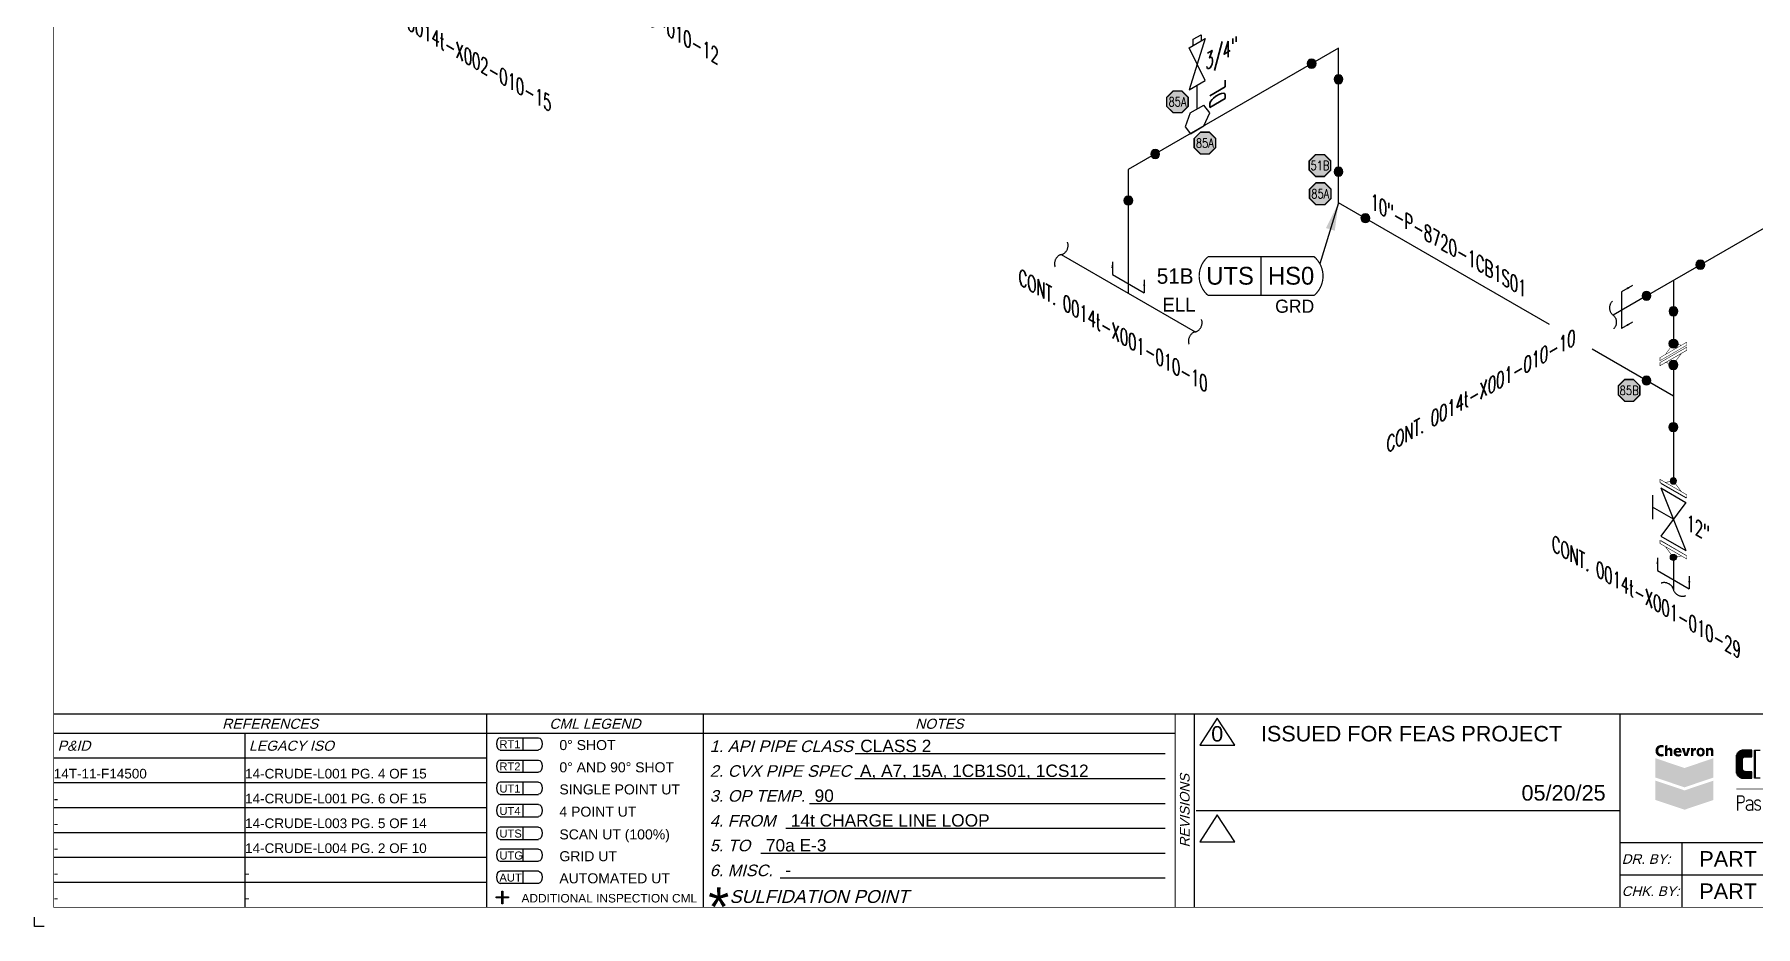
# Model space of a CAD drawing. Header units: inches. Extents: x 0 to 17.2, y 0 to 11.2.
# Drawn here: x 0 to 11.13, y 0 to 5.77 of the extents above; entities that cross this region are included whole.
import ezdxf
from ezdxf.enums import TextEntityAlignment as Align

# ---------------------------------------------------------------- set-up
doc = ezdxf.new("R2010")
doc.units = ezdxf.units.IN
doc.header["$MEASUREMENT"] = 0
doc.linetypes.add('HIDDEN2', pattern=[0.1875, 0.125, -0.0625])
for name, color, linetype in [('3', 1, 'Continuous'), ('BORDER', 3, 'Continuous'), ('BORDERTEXT', 7, 'Continuous'), ('COMP', 1, 'Continuous'), ('Continuation', 7, 'Continuous'), ('DL', 20, 'Continuous'), ('FITTINGS', 4, 'Continuous'), ('LOGO', 8, 'Continuous'), ('PART_PCML', 7, 'Continuous'), ('PART_SelectedCML_UT', 132, 'Continuous'), ('PIPE-ANNO', 150, 'HIDDEN2'), ('TEXT', 7, 'Continuous'), ('UNAS.PIPE', 251, 'Continuous'), ('WELD POINTS', 41, 'Continuous'), ('Welds', 7, 'Continuous')]:
    doc.layers.add(name, color=color, linetype=linetype)
doc.layers.add('PIPE', color=7, linetype='Continuous', lineweight=30)
doc.styles.add('CMLPAS', font='')
doc.styles.add('FEASStandard', font='arial.ttf')
doc.styles.add('ISO30', font='simplex.shx', dxfattribs={"width": 0.85, "oblique": 30, "height": 0.075})
doc.styles.add('PART_Standard', font='romans', dxfattribs={"width": 0.8, "height": 0.09})
doc.styles.add('Richmond', font='arial.ttf')
doc.styles.add('SIMPLEX', font='ROMANS')
doc.styles.get("Standard").update_dxf_attribs({"font": 'arial.ttf'})
doc.styles.get('CMLPAS').set_extended_font_data('Cordia New')
doc.dimstyles.new('Richmond', dxfattribs={"dimtxt": 0.18, "dimasz": 0.18, "dimexe": 0.18, "dimexo": 0.0625, "dimgap": 0.09, "dimtad": 0, "dimtih": 1, "dimtoh": 1, "dimdec": 4, "dimzin": 0, "dimdsep": 46, "dimtxsty": 'Richmond', "dimcen": 0.09, "dimadec": 0, "dimazin": 0, "dimtfac": 1, "dimtdec": 4, "dimtofl": 0, "dimtmove": 0, "dimatfit": 3, "dimfxl": 1, "dimtolj": 1, "dimtzin": 0, "dimarcsym": 0})
doc.dimstyles.get("Standard").update_dxf_attribs({"dimtxt": 0.18, "dimasz": 0.18, "dimexe": 0.18, "dimexo": 0.0625, "dimgap": 0.09, "dimtad": 0, "dimtih": 1, "dimtoh": 1, "dimdec": 4, "dimzin": 0, "dimdsep": 46, "dimtxsty": 'Standard', "dimcen": 0.09, "dimadec": 0, "dimazin": 0, "dimtfac": 1, "dimtdec": 4, "dimtofl": 0, "dimtmove": 0, "dimatfit": 3, "dimfxl": 1, "dimtolj": 1, "dimtzin": 0, "dimarcsym": 0})

# ---------------------------------------------------------------- blocks, each defined once
blk = doc.blocks.new('Border')
h = blk.add_hatch(color=256)
h.dxf.hatch_style = 1
h.paths.add_polyline_path([(3.147, 0.317), (3.11, 0.317), (3.11, 0.31), (3.147, 0.31), (3.147, 0.273), (3.154, 0.273), (3.154, 0.31), (3.191, 0.31), (3.191, 0.317), (3.154, 0.317), (3.154, 0.354), (3.147, 0.354)])
at = {"layer": 'LOGO', "lineweight": 0}
h = blk.add_hatch(color=164, dxfattribs=at)
edge = h.paths.add_edge_path()
edge.add_spline(control_points=[(10.659, 1.229), (10.656, 1.227), (10.65, 1.225), (10.642, 1.225), (10.618, 1.225), (10.605, 1.242), (10.605, 1.262), (10.605, 1.287), (10.622, 1.3), (10.643, 1.3), (10.652, 1.3), (10.656, 1.298), (10.659, 1.297), (10.659, 1.297), (10.656, 1.282), (10.656, 1.282), (10.653, 1.284), (10.65, 1.285), (10.644, 1.285), (10.634, 1.285), (10.623, 1.279), (10.623, 1.263), (10.623, 1.248), (10.632, 1.241), (10.644, 1.241), (10.649, 1.241), (10.652, 1.241), (10.656, 1.243), (10.656, 1.243), (10.659, 1.229), (10.659, 1.229)], knot_values=[0, 0, 0, 0, 1, 1, 1, 2, 2, 2, 3, 3, 3, 4, 4, 4, 5, 5, 5, 6, 6, 6, 7, 7, 7, 8, 8, 8, 9, 9, 9, 10, 10, 10, 10], degree=3, periodic=0)
h = blk.add_hatch(color=164, dxfattribs=at)
edge = h.paths.add_edge_path()
edge.add_spline(control_points=[(10.698, 1.282), (10.692, 1.282), (10.685, 1.279), (10.682, 1.274), (10.682, 1.274), (10.682, 1.274), (10.682, 1.274), (10.682, 1.274), (10.682, 1.3), (10.682, 1.3), (10.682, 1.3), (10.666, 1.294), (10.666, 1.294), (10.666, 1.294), (10.666, 1.228), (10.666, 1.228), (10.666, 1.228), (10.682, 1.228), (10.682, 1.228), (10.682, 1.228), (10.682, 1.259), (10.682, 1.259), (10.682, 1.263), (10.685, 1.268), (10.691, 1.268), (10.697, 1.268), (10.699, 1.263), (10.699, 1.256), (10.699, 1.256), (10.699, 1.228), (10.699, 1.228), (10.699, 1.228), (10.715, 1.228), (10.715, 1.228), (10.715, 1.228), (10.715, 1.259), (10.715, 1.259), (10.715, 1.275), (10.708, 1.282), (10.698, 1.282)], knot_values=[0, 0, 0, 0, 1, 1, 1, 2, 2, 2, 3, 3, 3, 4, 4, 4, 5, 5, 5, 6, 6, 6, 7, 7, 7, 8, 8, 8, 9, 9, 9, 10, 10, 10, 11, 11, 11, 12, 12, 12, 13, 13, 13, 13], degree=3, periodic=0)
h = blk.add_hatch(color=164, dxfattribs=at)
edge = h.paths.add_edge_path(flags=16)
edge.add_spline(control_points=[(10.758, 1.26), (10.758, 1.264), (10.756, 1.271), (10.749, 1.271), (10.742, 1.271), (10.739, 1.265), (10.739, 1.26), (10.739, 1.26), (10.758, 1.26), (10.758, 1.26)], knot_values=[0, 0, 0, 0, 1, 1, 1, 2, 2, 2, 3, 3, 3, 3], degree=3, periodic=0)
edge = h.paths.add_edge_path()
edge.add_spline(control_points=[(10.739, 1.249), (10.74, 1.242), (10.745, 1.238), (10.754, 1.238), (10.759, 1.238), (10.765, 1.24), (10.769, 1.242), (10.769, 1.242), (10.771, 1.23), (10.771, 1.23), (10.765, 1.227), (10.758, 1.225), (10.751, 1.225), (10.732, 1.225), (10.722, 1.237), (10.722, 1.254), (10.722, 1.271), (10.733, 1.282), (10.75, 1.282), (10.767, 1.282), (10.774, 1.27), (10.774, 1.254), (10.774, 1.253), (10.774, 1.25), (10.774, 1.249), (10.774, 1.249), (10.739, 1.249), (10.739, 1.249)], knot_values=[0, 0, 0, 0, 1, 1, 1, 2, 2, 2, 3, 3, 3, 4, 4, 4, 5, 5, 5, 6, 6, 6, 7, 7, 7, 8, 8, 8, 9, 9, 9, 9], degree=3, periodic=0)
blk.add_hatch(color=164, dxfattribs=at).paths.add_polyline_path([(10.793, 1.228), (10.775, 1.28), (10.793, 1.28), (10.802, 1.243), (10.803, 1.243), (10.812, 1.28), (10.83, 1.28), (10.812, 1.228)])
h = blk.add_hatch(color=164, dxfattribs=at)
edge = h.paths.add_edge_path()
edge.add_spline(control_points=[(10.834, 1.263), (10.834, 1.271), (10.834, 1.276), (10.834, 1.28), (10.834, 1.28), (10.849, 1.28), (10.849, 1.28), (10.849, 1.28), (10.849, 1.27), (10.849, 1.27), (10.849, 1.27), (10.85, 1.27), (10.85, 1.27), (10.852, 1.278), (10.857, 1.281), (10.863, 1.281), (10.865, 1.281), (10.866, 1.281), (10.868, 1.281), (10.868, 1.281), (10.868, 1.266), (10.868, 1.266), (10.867, 1.266), (10.864, 1.266), (10.862, 1.266), (10.855, 1.265), (10.852, 1.261), (10.851, 1.256), (10.85, 1.255), (10.85, 1.254), (10.85, 1.252), (10.85, 1.252), (10.85, 1.228), (10.85, 1.228), (10.85, 1.228), (10.834, 1.228), (10.834, 1.228), (10.834, 1.228), (10.834, 1.263), (10.834, 1.263)], knot_values=[0, 0, 0, 0, 1, 1, 1, 2, 2, 2, 3, 3, 3, 4, 4, 4, 5, 5, 5, 6, 6, 6, 7, 7, 7, 8, 8, 8, 9, 9, 9, 10, 10, 10, 11, 11, 11, 12, 12, 12, 13, 13, 13, 13], degree=3, periodic=0)
h = blk.add_hatch(color=164, dxfattribs=at)
edge = h.paths.add_edge_path(flags=16)
edge.add_spline(control_points=[(10.908, 1.254), (10.908, 1.262), (10.905, 1.27), (10.897, 1.27), (10.889, 1.27), (10.886, 1.262), (10.886, 1.254), (10.886, 1.245), (10.889, 1.238), (10.897, 1.238), (10.905, 1.238), (10.908, 1.245), (10.908, 1.254)], knot_values=[0, 0, 0, 0, 1, 1, 1, 2, 2, 2, 3, 3, 3, 4, 4, 4, 4], degree=3, periodic=0)
edge = h.paths.add_edge_path()
edge.add_spline(control_points=[(10.924, 1.254), (10.924, 1.237), (10.914, 1.225), (10.897, 1.225), (10.88, 1.225), (10.87, 1.237), (10.87, 1.254), (10.87, 1.271), (10.88, 1.282), (10.897, 1.282), (10.914, 1.282), (10.924, 1.271), (10.924, 1.254)], knot_values=[0, 0, 0, 0, 1, 1, 1, 2, 2, 2, 3, 3, 3, 4, 4, 4, 4], degree=3, periodic=0)
h = blk.add_hatch(color=164, dxfattribs=at)
edge = h.paths.add_edge_path()
edge.add_spline(control_points=[(10.931, 1.263), (10.931, 1.27), (10.931, 1.275), (10.931, 1.28), (10.931, 1.28), (10.946, 1.28), (10.946, 1.28), (10.946, 1.28), (10.946, 1.273), (10.946, 1.273), (10.946, 1.273), (10.946, 1.273), (10.946, 1.273), (10.948, 1.276), (10.954, 1.282), (10.963, 1.282), (10.973, 1.282), (10.98, 1.275), (10.98, 1.259), (10.98, 1.259), (10.98, 1.228), (10.98, 1.228), (10.98, 1.228), (10.964, 1.228), (10.964, 1.228), (10.964, 1.228), (10.964, 1.257), (10.964, 1.257), (10.964, 1.263), (10.962, 1.268), (10.956, 1.268), (10.951, 1.268), (10.949, 1.265), (10.948, 1.262), (10.947, 1.261), (10.947, 1.259), (10.947, 1.258), (10.947, 1.258), (10.947, 1.228), (10.947, 1.228), (10.947, 1.228), (10.931, 1.228), (10.931, 1.228), (10.931, 1.228), (10.931, 1.263), (10.931, 1.263)], knot_values=[0, 0, 0, 0, 1, 1, 1, 2, 2, 2, 3, 3, 3, 4, 4, 4, 5, 5, 5, 6, 6, 6, 7, 7, 7, 8, 8, 8, 9, 9, 9, 10, 10, 10, 11, 11, 11, 12, 12, 12, 13, 13, 13, 14, 14, 14, 15, 15, 15, 15], degree=3, periodic=0)
h = blk.add_hatch(color=150, dxfattribs=at)
h.set_gradient(color1=(0, 127, 255), color2=(0, 59, 117), rotation=45, one_color=1, tint=0.23, name='HEMISPHERICAL')
h.paths.add_polyline_path([(10.605, 1.089), (10.605, 1.214), (10.793, 1.151)])
h = blk.add_hatch(color=142, dxfattribs=at)
h.set_gradient(color1=(0, 153, 204), color2=(0, 57, 77), rotation=75, one_color=1, tint=0.15, name='INVCYLINDER')
h.paths.add_polyline_path([(10.98, 1.214), (10.793, 1.151), (10.605, 1.089), (10.793, 1.026), (10.98, 1.089)])
h = blk.add_hatch(color=242, dxfattribs=at)
h.set_gradient(color1=(204, 0, 51), color2=(102, 0, 26), rotation=45, one_color=1, tint=0.2, name='HEMISPHERICAL')
h.paths.add_polyline_path([(10.605, 0.944), (10.605, 1.069), (10.793, 1.006)])
h = blk.add_hatch(color=1, dxfattribs=at)
h.set_gradient(color1=(255, 0, 0), color2=(87, 0, 0), rotation=75, one_color=1, tint=0.17, name='INVCYLINDER')
h.paths.add_polyline_path([(10.98, 1.069), (10.793, 1.006), (10.605, 0.944), (10.793, 0.881), (10.98, 0.944)])
blk.add_line((5.432, 1.244), (7.435, 1.244))
for points in [[(5.43, 1.083), (7.435, 1.083)], [(5.136, 0.922), (7.435, 0.922)], [(4.982, 0.762), (7.435, 0.762)], [(4.822, 0.601), (7.435, 0.601)], [(3.147, 0.317), (3.147, 0.354), (3.154, 0.354), (3.154, 0.317)], [(4.947, 0.44), (7.435, 0.44)], [(3.147, 0.31), (3.11, 0.31), (3.11, 0.317), (3.147, 0.317)], [(3.154, 0.31), (3.154, 0.273), (3.147, 0.273), (3.147, 0.31)], [(3.154, 0.317), (3.191, 0.317), (3.191, 0.31), (3.154, 0.31)]]:
    blk.add_lwpolyline(points)
at = {"layer": 'BORDER'}
for p, q in [((7.625, 0.25), (7.625, 1.5)), ((7.5, 1.375), (0.25, 1.375)), ((1.487, 0.25), (1.487, 1.375)), ((1.487, 1.214), (0.25, 1.214)), ((3.048, 1.214), (1.487, 1.214)), ((1.487, 1.054), (0.25, 1.054)), ((3.048, 1.054), (1.487, 1.054)), ((1.487, 0.893), (0.25, 0.893)), ((3.048, 0.893), (1.487, 0.893)), ((1.487, 0.732), (0.25, 0.732)), ((3.048, 0.732), (1.487, 0.732)), ((1.487, 0.571), (0.25, 0.571)), ((3.048, 0.571), (1.487, 0.571)), ((12.25, 0.667), (10.375, 0.667)), ((10.775, 0.667), (10.775, 0.25)), ((12.25, 0.458), (10.375, 0.458)), ((1.487, 0.411), (0.25, 0.411)), ((3.048, 0.411), (1.487, 0.411))]:
    blk.add_line(p, q, dxfattribs=at)
at = {"layer": 'BORDER', "const_width": 0.005}
blk.add_lwpolyline([(0.25, 0.25), (17.25, 0.25), (17.25, 11.25), (0.25, 11.25)], close=True, dxfattribs=at)
at = {"layer": 'BORDER', "const_width": 0.00833}
for points in [[(17.25, 1.5), (0.25, 1.5)], [(3.048, 0.25), (3.048, 1.5)], [(4.45, 0.25), (4.45, 1.5)], [(7.5, 0.25), (7.5, 1.5)], [(10.375, 0.25), (10.375, 1.5)], [(7.634, 0.875), (10.375, 0.875)]]:
    blk.add_lwpolyline(points, dxfattribs=at)
at = {"layer": 'BORDERTEXT', "color": 7, "linetype": 'Continuous'}
for p, q in [((3.137, 1.346), (3.383, 1.346)), ((3.137, 1.267), (3.383, 1.267)), ((3.137, 1.202), (3.383, 1.202)), ((3.137, 1.123), (3.383, 1.123))]:
    blk.add_line(p, q, dxfattribs=at)
at = {"layer": 'BORDERTEXT'}
for p, q in [((3.283, 1.346), (3.283, 1.267)), ((3.283, 1.202), (3.283, 1.123)), ((3.283, 1.059), (3.283, 0.98)), ((3.283, 1.059), (3.283, 0.98)), ((3.283, 0.915), (3.283, 0.836)), ((3.283, 0.915), (3.283, 0.836)), ((3.283, 0.768), (3.283, 0.689)), ((3.283, 0.768), (3.283, 0.689)), ((3.283, 0.626), (3.283, 0.548)), ((3.283, 0.626), (3.283, 0.548)), ((3.283, 0.483), (3.283, 0.405)), ((3.283, 0.483), (3.283, 0.405))]:
    blk.add_line(p, q, dxfattribs=at)
at = {"layer": 'BORDERTEXT', "color": 7}
for p, q in [((3.383, 1.059), (3.137, 1.059)), ((3.137, 0.98), (3.383, 0.98)), ((3.383, 0.915), (3.137, 0.915)), ((3.137, 0.836), (3.383, 0.836)), ((3.383, 0.768), (3.137, 0.768)), ((3.137, 0.689), (3.383, 0.689)), ((3.383, 0.626), (3.137, 0.626)), ((3.137, 0.548), (3.383, 0.548)), ((3.383, 0.483), (3.137, 0.483)), ((3.137, 0.405), (3.383, 0.405))]:
    blk.add_line(p, q, dxfattribs=at)
at = {"layer": 'BORDERTEXT'}
for centre in [(3.137, 1.307), (3.137, 1.163), (3.137, 1.02), (3.137, 0.876), (3.137, 0.729), (3.137, 0.587), (3.137, 0.444)]:
    blk.add_ellipse(centre, major_axis=(0, -0.0394), ratio=0.624439, start_param=3.141593, end_param=6.283185, dxfattribs=at)
at = {"layer": 'BORDERTEXT', "extrusion": (0, 0, -1)}
for centre in [(3.383, 1.307), (3.383, 1.163), (3.383, 1.02), (3.383, 0.876), (3.383, 0.729), (3.383, 0.587), (3.383, 0.444)]:
    blk.add_ellipse(centre, major_axis=(0, -0.0394), ratio=0.624439, start_param=3.141593, end_param=6.283185, dxfattribs=at)
at = {"layer": 'LOGO'}
for p, q in [((11.13, 1.118), (11.13, 1.233)), ((11.133, 1.109), (11.133, 1.242)), ((11.136, 1.103), (11.136, 1.248)), ((11.139, 1.099), (11.139, 1.252)), ((11.143, 1.096), (11.143, 1.255)), ((11.146, 1.094), (11.146, 1.257)), ((11.149, 1.091), (11.149, 1.26)), ((11.152, 1.09), (11.152, 1.261)), ((11.155, 1.088), (11.155, 1.263)), ((11.158, 1.087), (11.158, 1.264)), ((11.161, 1.086), (11.161, 1.265)), ((11.164, 1.086), (11.164, 1.265)), ((11.168, 1.085), (11.168, 1.266)), ((11.171, 1.216), (11.171, 1.266)), ((11.174, 1.22), (11.174, 1.266)), ((11.177, 1.222), (11.177, 1.266)), ((11.18, 1.223), (11.18, 1.266)), ((11.183, 1.224), (11.183, 1.266)), ((11.186, 1.224), (11.186, 1.266)), ((11.189, 1.224), (11.189, 1.266)), ((11.193, 1.224), (11.193, 1.266)), ((11.196, 1.224), (11.196, 1.266)), ((11.199, 1.224), (11.199, 1.266)), ((11.202, 1.224), (11.202, 1.266)), ((11.205, 1.224), (11.205, 1.266)), ((11.208, 1.224), (11.208, 1.266)), ((11.211, 1.224), (11.211, 1.266)), ((11.214, 1.224), (11.214, 1.266)), ((11.218, 1.224), (11.218, 1.266)), ((11.221, 1.224), (11.221, 1.266)), ((11.224, 1.224), (11.224, 1.266)), ((11.227, 1.224), (11.227, 1.266)), ((11.246, 1.086), (11.246, 1.266)), ((11.249, 1.086), (11.249, 1.266)), ((11.252, 1.086), (11.252, 1.266)), ((11.171, 1.085), (11.171, 1.136)), ((11.174, 1.085), (11.174, 1.132)), ((11.177, 1.085), (11.177, 1.13)), ((11.18, 1.085), (11.18, 1.128)), ((11.183, 1.085), (11.183, 1.128)), ((11.186, 1.085), (11.186, 1.127)), ((11.189, 1.085), (11.189, 1.127)), ((11.193, 1.085), (11.193, 1.127)), ((11.196, 1.085), (11.196, 1.127)), ((11.199, 1.085), (11.199, 1.127)), ((11.202, 1.085), (11.202, 1.127)), ((11.205, 1.085), (11.205, 1.127)), ((11.208, 1.085), (11.208, 1.127)), ((11.211, 1.085), (11.211, 1.127)), ((11.214, 1.085), (11.214, 1.127)), ((11.218, 1.085), (11.218, 1.127)), ((11.221, 1.085), (11.221, 1.127)), ((11.224, 1.085), (11.224, 1.127)), ((11.227, 1.085), (11.227, 1.127))]:
    blk.add_line(p, q, dxfattribs=at)
for points in [[(11.129, 1.225), (11.128, 1.209), (11.127, 1.192), (11.127, 1.176), (11.127, 1.16), (11.128, 1.144), (11.129, 1.127), (11.129, 1.127), (11.129, 1.125), (11.13, 1.122), (11.13, 1.12), (11.13, 1.117), (11.131, 1.115), (11.132, 1.112), (11.133, 1.11), (11.134, 1.108), (11.135, 1.106), (11.136, 1.104), (11.137, 1.102), (11.139, 1.1), (11.141, 1.098), (11.142, 1.097), (11.144, 1.095), (11.146, 1.093), (11.148, 1.092), (11.15, 1.091), (11.152, 1.09), (11.155, 1.089), (11.157, 1.088), (11.159, 1.087), (11.161, 1.086), (11.164, 1.086), (11.166, 1.085), (11.169, 1.085), (11.171, 1.085), (11.228, 1.085)], [(11.228, 1.086), (11.228, 1.127), (11.186, 1.127), (11.184, 1.128), (11.183, 1.128), (11.181, 1.128), (11.18, 1.129), (11.178, 1.129), (11.177, 1.13), (11.176, 1.131), (11.174, 1.132), (11.173, 1.133), (11.172, 1.134), (11.171, 1.135), (11.17, 1.136), (11.17, 1.138), (11.169, 1.139), (11.168, 1.141), (11.168, 1.142), (11.168, 1.144), (11.168, 1.145), (11.168, 1.206), (11.168, 1.208), (11.168, 1.209), (11.168, 1.211), (11.169, 1.213), (11.17, 1.214), (11.17, 1.215), (11.171, 1.217), (11.172, 1.218), (11.173, 1.219), (11.174, 1.22), (11.176, 1.221), (11.177, 1.222), (11.178, 1.223), (11.18, 1.223), (11.181, 1.224), (11.183, 1.224), (11.184, 1.224), (11.186, 1.224), (11.228, 1.224), (11.228, 1.266), (11.171, 1.266), (11.169, 1.266), (11.166, 1.266), (11.164, 1.265), (11.161, 1.265), (11.159, 1.264), (11.157, 1.263), (11.155, 1.263), (11.152, 1.261), (11.15, 1.26), (11.148, 1.259), (11.146, 1.258), (11.144, 1.256), (11.142, 1.255), (11.141, 1.253), (11.139, 1.251), (11.137, 1.249), (11.136, 1.247), (11.135, 1.245), (11.134, 1.243), (11.133, 1.241), (11.132, 1.238), (11.131, 1.236), (11.13, 1.234), (11.13, 1.231), (11.13, 1.229), (11.129, 1.227), (11.129, 1.224)], [(11.281, 1.086), (11.245, 1.086), (11.245, 1.266), (11.281, 1.266)]]:
    blk.add_lwpolyline(points, dxfattribs=at)
for points, const_width in [([(12.024, 1.015), (11.127, 1.015)], 0.00625), ([(11.136, 0.974), (11.136, 0.875)], 0.00773)]:
    blk.add_lwpolyline(points, dxfattribs=dict(at, const_width=const_width))
at = {"layer": 'LOGO', "const_width": 0.00773}
for points in [[(11.14, 0.97), (11.162, 0.97, -0.414214), (11.179, 0.953), (11.179, 0.944, -0.414214), (11.162, 0.927), (11.14, 0.927)], [(11.233, 0.915), (11.212, 0.913, 0.396573), (11.192, 0.895), (11.192, 0.891, 0.414214), (11.216, 0.878), (11.233, 0.881)], [(11.193, 0.933), (11.193, 0.933, -0.313861), (11.208, 0.944), (11.219, 0.944, -0.382974), (11.234, 0.922), (11.234, 0.875, -0.382974)], [(11.284, 0.933), (11.284, 0.933, 0.313861), (11.269, 0.944), (11.262, 0.944, 0.414214), (11.247, 0.929), (11.247, 0.926, 0.265564), (11.262, 0.911), (11.273, 0.907, -0.288199), (11.284, 0.896), (11.284, 0.893, -0.414214), (11.269, 0.878), (11.262, 0.878, -0.313861), (11.247, 0.889), (11.247, 0.889)]]:
    blk.add_lwpolyline(points, format="xyb", dxfattribs=at)
at = {"layer": 'BORDERTEXT', "style": 'FEASStandard', "oblique": 15}
for s, p in [('REFERENCES', (1.649, 1.437)), ('CML LEGEND', (3.749, 1.437)), ('NOTES', (5.975, 1.437))]:
    blk.add_text(s, height=0.065, dxfattribs=at).set_placement(p, align=Align.MIDDLE)
for s, height, p in [('P&ID', 0.065, (0.275, 1.295)), ('LEGACY ISO', 0.065, (1.512, 1.295)), ('DR. BY:', 0.0625, (10.387, 0.562)), ('CHK. BY:', 0.0625, (10.387, 0.354))]:
    blk.add_text(s, height=height, dxfattribs=at).set_placement(p, align=Align.MIDDLE_LEFT)
at = {"layer": 'BORDERTEXT', "style": 'FEASStandard'}
for s, height, p in [('RT1', 0.0518, (3.131, 1.279)), ('0%%D SHOT', 0.0648, (3.519, 1.267)), ('RT2', 0.0518, (3.131, 1.135)), ('0%%D AND 90%%D SHOT', 0.0648, (3.519, 1.123)), ('UT1', 0.0518, (3.131, 0.992)), ('SINGLE POINT UT', 0.0648, (3.519, 0.98)), ('UT4', 0.0518, (3.131, 0.847)), ('4 POINT UT', 0.0648, (3.519, 0.836)), ('UTS', 0.0518, (3.131, 0.701)), ('SCAN UT (100%%%)', 0.0648, (3.519, 0.689)), ('UTG', 0.0518, (3.131, 0.559)), ('GRID UT', 0.0648, (3.519, 0.548)), ('AUT', 0.0518, (3.131, 0.416)), ('AUTOMATED UT', 0.0648, (3.519, 0.405)), ('ADDITIONAL INSPECTION CML', 0.055, (3.274, 0.281))]:
    blk.add_text(s, height=height, dxfattribs=at).set_placement(p)
at = {"layer": 'BORDERTEXT', "style": 'FEASStandard', "oblique": 15}
for s, height, p in [('1. API PIPE CLASS', 0.075, (4.491, 1.254)), ('2. CVX PIPE SPEC', 0.075, (4.491, 1.094)), ('3. OP TEMP.', 0.075, (4.491, 0.933)), ('4. FROM ', 0.075, (4.491, 0.772)), ('5. TO ', 0.075, (4.491, 0.612)), ('6. MISC. ', 0.075, (4.491, 0.451)), ('SULFIDATION POINT', 0.08333, (4.619, 0.278))]:
    blk.add_text(s, height=height, dxfattribs=at).set_placement(p)
blk.add_text('REVISIONS', height=0.0625, rotation=90, dxfattribs=at).set_placement((7.562, 0.875), align=Align.MIDDLE)
at = {"layer": 'BORDERTEXT', "insert": (4.481, 0.378), "char_height": 0.25, "attachment_point": 1, "style": 'FEASStandard'}
blk.add_mtext('*', dxfattribs=at)
blk = doc.blocks.new('BORDER TEXT')
at = {"layer": 'BORDERTEXT'}
for tag, p, height, style in [('API_PIPE_CLASS', (5.464, 1.254), 0.08, 'Richmond'), ('MATERIAL1', (12.263, 1.211), 0.08, 'Richmond'), ('P&ID_#1', (0.25, 1.083), 0.0625, 'FEASStandard'), ('LINE_#1', (1.487, 1.083), 0.0625, 'FEASStandard'), ('CVX_PIPE_SPEC', (5.462, 1.093), 0.08, 'Richmond'), ('MATERIAL2', (12.263, 1.04), 0.08, 'Richmond'), ('OP_TEMP', (5.169, 0.932), 0.08, 'Richmond'), ('P&ID_#2', (0.25, 0.922), 0.0625, 'FEASStandard'), ('LINE_#2', (1.487, 0.922), 0.0625, 'FEASStandard'), ('MATERIAL3', (12.263, 0.868), 0.08, 'Richmond'), ('P&ID_#3', (0.25, 0.762), 0.0625, 'FEASStandard'), ('LINE_#3', (1.487, 0.762), 0.0625, 'FEASStandard'), ('FROM', (5.015, 0.772), 0.08, 'Richmond'), ('TO', (4.854, 0.611), 0.08, 'Richmond'), ('MATERIAL4', (12.263, 0.696), 0.08, 'Richmond'), ('P&ID_#4', (0.25, 0.601), 0.0625, 'FEASStandard'), ('LINE_#4', (1.487, 0.601), 0.0625, 'FEASStandard'), ('MATERIAL5', (12.263, 0.525), 0.08, 'Richmond'), ('P&ID_#5', (0.25, 0.44), 0.0625, 'FEASStandard'), ('LINE_#5', (1.487, 0.44), 0.0625, 'FEASStandard'), ('MISC', (4.979, 0.451), 0.08, 'Richmond'), ('INSULATION', (12.928, 0.414), 0.0625, 'FEASStandard'), ('P&ID_#6', (0.25, 0.28), 0.0625, 'FEASStandard'), ('LINE_#6', (1.487, 0.28), 0.0625, 'FEASStandard'), ('PWHT', (12.928, 0.281), 0.0625, 'FEASStandard')]:
    blk.add_attdef(tag, p, '', height=height, dxfattribs=dict(at, style=style))
at = {"layer": 'BORDERTEXT', "style": 'FEASStandard'}
for tag, p in [('DR.BY', (11.075, 0.562)), ('DR.BY_DATE', (11.95, 0.562)), ('CHK_BY', (11.075, 0.354)), ('CHK._BY_DATE', (11.95, 0.354))]:
    blk.add_attdef(tag, text='', height=0.1, dxfattribs=at).set_placement(p, align=Align.MIDDLE_CENTER)
at = {"layer": 'BORDERTEXT', "style": 'PART_Standard', "width": 0.8}
for tag, p in [('PLANT_NUMBER', (13.938, 0.384)), ('SYSTEM_NUMBER', (14.812, 0.384)), ('CIRCUIT_NUMBER', (15.688, 0.384)), ('SHEET_NUMBER', (16.5, 0.384)), ('REVISION', (17.062, 0.384))]:
    blk.add_attdef(tag, text='', height=0.15, dxfattribs=at).set_placement(p, align=Align.MIDDLE_CENTER)
blk = doc.blocks.new('1_Cont_30')
at = {"layer": 'Continuation', "style": 'PART_Standard', "oblique": 30, "width": 0.8}
blk.add_attdef('CONT', (0, 0), '', height=0.09, rotation=30, dxfattribs=at)
blk = doc.blocks.new('2_TEE_WELD_30')
at = {"linetype": 'ByBlock', "lineweight": -2}
h = blk.add_hatch(color=0, dxfattribs=at)
edge = h.paths.add_edge_path()
edge.add_arc((0, 0.201), 0.0286, 0, 360)
h = blk.add_hatch(color=0, dxfattribs=at)
edge = h.paths.add_edge_path()
edge.add_arc((0.174, 0.1), 0.0286, 0, 360)
h = blk.add_hatch(color=0, dxfattribs=at)
edge = h.paths.add_edge_path()
edge.add_arc((0, -0.201), 0.0286, 0, 360)
at = {"color": 0, "linetype": 'ByBlock', "lineweight": -2}
for centre in [(0, 0.201), (0.174, 0.1), (0, -0.201)]:
    blk.add_circle(centre, 0.0286, dxfattribs=at)
blk = doc.blocks.new('3_VALVE_FLANGE_GATE_30')
at = {"color": 0, "linetype": 'ByBlock', "lineweight": -2}
blk.add_wipeout([(-0.162, -0.187), (-0.135, -0.172), (0, 0), (0.135, -0.016), (0.162, 0), (0.162, 0.187), (0.135, 0.172), (0, 0), (-0.135, 0.016), (-0.162, 0)], dxfattribs=at)
for p, q in [((0.135, 0.172), (-0.135, -0.172)), ((0.068, 0.195), (-0.068, 0.117)), ((0, 0), (0, 0.156)), ((0.135, 0.172), (0.135, -0.016)), ((0.162, 0.187), (0.162, 0)), ((-0.162, 0), (-0.162, -0.187)), ((-0.135, 0.016), (-0.135, -0.172)), ((0.135, -0.016), (-0.135, 0.016))]:
    blk.add_line(p, q, dxfattribs=at)
blk = doc.blocks.new('AM9A04')
at = {"linetype": 'Continuous', "const_width": 0.01}
blk.add_lwpolyline([(0, -0.289), (0, 0.289), (-0.05, 0.318), (-0.05, -0.26)], close=True, dxfattribs=at)
at = {"const_width": 0.01}
blk.add_lwpolyline([(-0.05, -0.144), (-0.15, 0.087), (-0.05, 0.202)], dxfattribs=at)
blk = doc.blocks.new('A09')
at = {"layer": 'Welds'}
h = blk.add_hatch(color=256, dxfattribs=at)
h.dxf.hatch_style = 1
h.paths.add_polyline_path([(-0.03, 0, 1), (0.03, 0, 1)])
blk.add_circle((0, 0), 0.03, dxfattribs=at)
blk = doc.blocks.new('*U14')
blk.add_wipeout([(0.052, -0.03), (0.017, -0.07), (0.017, -0.11), (0, -0.1), (0, 0.1), (0.017, 0.09), (0.017, 0.05)]).dxf.layer = 'COMP'
at = {"layer": '3', "xscale": 0.65, "yscale": 0.65, "zscale": 0.65}
blk.add_blockref('A09', (0.052, -0.03), dxfattribs=at)
at = {"layer": 'COMP', "xscale": 0.3466300616258731, "yscale": 0.3466300616258731, "zscale": 0.3466300616258731, "rotation": 180}
blk.add_blockref('AM9A04', (0, 0), dxfattribs=at)
blk = doc.blocks.new('1_BREAK-PIPE_PIPE_00')
at = {"color": 0, "linetype": 'ByBlock', "lineweight": -2}
for centre, major_axis in [((0.03, -0.092), (0, 0.101)), ((-0.03, 0.092), (0, -0.101))]:
    blk.add_ellipse(centre, major_axis=major_axis, ratio=0.711978, start_param=0.427466, end_param=3.141593, dxfattribs=at)
blk = doc.blocks.new('1_Tilde_30')
at = {"layer": 'PIPE-ANNO', "xscale": -0.5000000000000001, "yscale": 0.5000000000000001, "zscale": 0.5000000000000001, "rotation": 114.4010914305396}
blk.add_blockref('1_BREAK-PIPE_PIPE_00', (0, 0), dxfattribs=at)
blk = doc.blocks.new('1_Tilde_00')
at = {"layer": 'PIPE-ANNO', "xscale": -0.5000000000000001, "yscale": 0.5, "zscale": 0.5}
blk.add_blockref('1_BREAK-PIPE_PIPE_00', (0, 0), dxfattribs=at)
blk = doc.blocks.new('1_Text_330')
at = {"layer": 'TEXT', "style": 'PART_Standard', "oblique": 330, "width": 0.8}
blk.add_attdef('3/4"', (0, 0), '', height=0.09, rotation=330, dxfattribs=at)
blk = doc.blocks.new('1_Cont_330')
at = {"layer": 'Continuation', "style": 'PART_Standard', "oblique": 330, "width": 0.8}
blk.add_attdef('CONT.', (0, 0), '', height=0.09, rotation=330, dxfattribs=at)
blk = doc.blocks.new('*U84')
blk.add_wipeout([(-0.023, 0.113), (-0.023, 0.073), (-0.058, 0.033), (-0.023, -0.047), (-0.023, -0.087), (0.022, -0.113), (0.022, -0.073), (0.057, -0.033), (0.022, 0.047), (0.022, 0.087)])
at = {"linetype": 'Continuous', "const_width": 0.003}
blk.add_lwpolyline([(0.005, -0.103), (0.022, -0.113), (0.022, 0.087), (0.005, 0.097)], close=True, dxfattribs=at)
at = {"const_width": 0.003}
blk.add_lwpolyline([(0.022, 0.047), (0.057, -0.033), (0.022, -0.073)], dxfattribs=at)
at = {"xscale": 0.3466300616258731, "yscale": 0.3466300616258731, "zscale": 0.3466300616258731}
blk.add_blockref('AM9A04', (-0.006, 0.003), dxfattribs=at)
at = {"layer": 'Welds', "xscale": 0.7, "yscale": 0.7, "zscale": 0.7}
for p in [(-0.058, 0.033), (0.057, -0.033)]:
    blk.add_blockref('A09', p, dxfattribs=at)
blk = doc.blocks.new('1_Text_30')
at = {"layer": 'TEXT', "style": 'PART_Standard', "oblique": 30, "width": 0.8}
blk.add_attdef('TEXT', (0, 0), '', height=0.09, rotation=30, dxfattribs=at)
blk = doc.blocks.new('2_ELBOW_WELD_330')
at = {"linetype": 'ByBlock', "lineweight": -2}
h = blk.add_hatch(color=0, dxfattribs=at)
edge = h.paths.add_edge_path()
edge.add_arc((0.174, -0.1), 0.0286, 0, 360)
h = blk.add_hatch(color=0, dxfattribs=at)
edge = h.paths.add_edge_path()
edge.add_arc((0, -0.201), 0.0286, 0, 360)
at = {"color": 0, "linetype": 'ByBlock', "lineweight": -2}
for centre in [(0.174, -0.1), (0, -0.201)]:
    blk.add_circle(centre, 0.0286, dxfattribs=at)
blk = doc.blocks.new('2_ELBOW_WELD_30')
at = {"linetype": 'ByBlock', "lineweight": -2}
h = blk.add_hatch(color=0, dxfattribs=at)
edge = h.paths.add_edge_path()
edge.add_arc((0.174, 0.1), 0.0286, 0, 360)
h = blk.add_hatch(color=0, dxfattribs=at)
edge = h.paths.add_edge_path()
edge.add_arc((0, -0.201), 0.0286, 0, 360)
at = {"color": 0, "linetype": 'ByBlock', "lineweight": -2}
for centre in [(0.174, 0.1), (0, -0.201)]:
    blk.add_circle(centre, 0.0286, dxfattribs=at)
blk = doc.blocks.new('2_WELD_SINGLE_00')
at = {"linetype": 'ByBlock', "lineweight": -2}
h = blk.add_hatch(color=0, dxfattribs=at)
edge = h.paths.add_edge_path()
edge.add_arc((0, 0), 0.0286, 0, 360)
at = {"color": 0, "linetype": 'ByBlock', "lineweight": -2}
blk.add_circle((0, 0), 0.0286, dxfattribs=at)
blk = doc.blocks.new('O-let 1')
at = {"layer": 'FITTINGS', "linetype": 'ByBlock'}
for p, q in [((-0.044, -0.025), (0.044, 0.025)), ((0.083, -0.026), (0.044, 0.025)), ((-0.044, -0.025), (-0.077, -0.115)), ((-0.043, -0.16), (0.044, -0.11)), ((0.044, -0.11), (0.083, -0.026)), ((-0.077, -0.115), (-0.043, -0.16))]:
    blk.add_line(p, q, dxfattribs=at)
blk = doc.blocks.new('Bleeder Valve 3')
at = {"layer": 'FITTINGS', "linetype": 'ByBlock'}
for p, q in [((0.051, 0.302), (-0.051, -0.03)), ((-0.051, 0.243), (0, 0.273)), ((0.051, 0.03), (-0.051, 0.243)), ((-0.026, 0.298), (0.025, 0.327)), ((-0.026, 0.258), (-0.026, 0.298)), ((0, 0.273), (0.051, 0.302)), ((0.025, 0.327), (0.025, 0.287)), ((-0.051, -0.03), (0.051, 0.03))]:
    blk.add_line(p, q, dxfattribs=at)
blk = doc.blocks.new('Bleeder 3')
at = {"layer": 'PIPE', "linetype": 'Continuous'}
blk.add_line((0, 0.135), (0, 0.288), dxfattribs=at)
for name, p in [('Bleeder Valve 3', (0, 0.288)), ('O-let 1', (0, 0.135))]:
    blk.add_blockref(name, p)
blk = doc.blocks.new('DL_Vert_330')
at = {"layer": 'DL', "style": 'ISO30', "oblique": 330, "width": 0.85}
blk.add_text('DL', height=0.1, rotation=90, dxfattribs=at).set_placement((0, 0))
blk = doc.blocks.new('PART_PCML')
blk.add_hatch(color=0).paths.add_polyline_path([(-0.07, -0.029), (-0.029, -0.07), (0.029, -0.07), (0.07, -0.029), (0.07, 0.029), (0.029, 0.07), (-0.029, 0.07), (-0.07, 0.029)])
at = {"color": 7, "const_width": 0.009}
blk.add_lwpolyline([(-0.07, 0.029), (-0.029, 0.07), (0.029, 0.07), (0.07, 0.029), (0.07, -0.029), (0.029, -0.07), (-0.029, -0.07), (-0.07, -0.029), (-0.07, 0.029), (-0.029, 0.07)], dxfattribs=at)
at = {"color": 18, "true_color": 0x000000}
blk.add_lwpolyline([(-0.029, 0.07), (-0.07, 0.029), (-0.07, -0.029), (-0.029, -0.07), (0.029, -0.07), (0.07, -0.029), (0.07, 0.029), (0.029, 0.07)], close=True, dxfattribs=at)
at = {"color": 7, "true_color": 0xffffff, "style": 'SIMPLEX', "width": 0.8, "flags": 1}
for tag, p in [('CIRCUIT', (-0.094, 0.089)), ('DM', (-0.053, -0.133)), ('TYPE', (-0.075, -0.204))]:
    blk.add_attdef(tag, p, '', height=0.0586, dxfattribs=at)
at = {"color": 7, "true_color": 0xffffff, "style": 'SIMPLEX', "width": 0.8}
blk.add_attdef('DMDISP', text='', height=0.0586, dxfattribs=at).set_placement((0, 0), align=Align.MIDDLE_CENTER)
blk = doc.blocks.new('CMLPAS')
at = {"const_width": 0.008}
blk.add_lwpolyline([(0.063, 0.125, 0.454441), (0.063, -0.125), (0.75, -0.125, 0.454441), (0.75, 0.125)], format="xyb", close=True, dxfattribs=at)
blk.add_lwpolyline([(0.406, -0.125), (0.406, 0.125)], dxfattribs=at)
at = {"style": 'CMLPAS', "flags": 1}
for tag, p in [('STATE', (0.75, 0.623)), ('DL', (0.75, 0.482)), ('CIRCUIT', (0.75, 0.341)), ('SUBSINTERVAL(MONTHS)', (-0.025, -0.335)), ('OLD_ID', (0.75, -0.337)), ('OLD_NDE', (0.75, -0.478)), ('OLD_ENTY', (0.741, -0.636)), ('SIZE', (0.747, -0.761)), ('SPEC', (0.747, -0.902)), ('JUSTIFY', (0.747, -1.043)), ('COMMENTS', (0.747, -1.185)), ('OLD_ASSET', (0.75, -1.326)), ('SCHED', (0.737, -1.469)), ('NOM_THICK', (0.752, -1.61)), ('CORR_ALLOW', (0.763, -1.745)), ('TML_STATUS', (0.772, -1.878)), ('FLOW_ORDER', (0.778, -2.13))]:
    blk.add_attdef(tag, text='', height=0.1, dxfattribs=at).set_placement(p, align=Align.MIDDLE_RIGHT)
at = {"style": 'CMLPAS'}
for tag, height, p in [('CHILD', 0.25, (0.75, 0.269)), ('###', 0.115, (0.75, 0.002)), ('ACCESS', 0.085, (0.75, -0.195))]:
    blk.add_attdef(tag, text='', height=height, dxfattribs=at).set_placement(p, align=Align.MIDDLE_RIGHT)
at = {"color": 152, "style": 'CMLPAS'}
for tag, height, p in [('SPECIAL', 0.085, (0.405, 0.19)), ('DM-TYPE', 0.1, (-0.03, 0)), ('COMP', 0.09, (-0.017, -0.185))]:
    blk.add_attdef(tag, text='', height=height, dxfattribs=at).set_placement(p, align=Align.MIDDLE_RIGHT)
at = {"style": 'CMLPAS'}
blk.add_attdef('NDE', text='', height=0.115, dxfattribs=at).set_placement((0.206, 0.002), align=Align.MIDDLE_CENTER)
blk = doc.blocks.new('*U87')
at = {"color": 20, "linetype": 'ByBlock', "ltscale": 0.7}
blk.add_line((0.103, 0.122), (-0.103, 0.003), dxfattribs=at)
for points in [[(0.103, 0.204), (0.103, 0.122)], [(-0.103, 0.086), (-0.103, 0.003)]]:
    blk.add_leader(points, dimstyle='Richmond', override={"dimasz": 0.04, "dimgap": 0.09, "dimtad": 0}, dxfattribs=at)
blk = doc.blocks.new('*U86')
at = {"color": 20, "linetype": 'ByBlock', "ltscale": 0.7}
blk.add_line((0.054, 0.15), (0.054, -0.087), dxfattribs=at)
for points in [[(0.126, 0.191), (0.054, 0.15)], [(0.126, -0.046), (0.054, -0.087)]]:
    blk.add_leader(points, dimstyle='Richmond', override={"dimasz": 0.04, "dimgap": 0.09, "dimtad": 0}, dxfattribs=at)
blk = doc.blocks.new('*U46')
at = {"color": 20, "linetype": 'ByBlock', "ltscale": 0.7}
blk.add_line((0.103, 0.122), (-0.103, 0.003), dxfattribs=at)
for points in [[(0.103, 0.204), (0.103, 0.122)], [(-0.103, 0.086), (-0.103, 0.003)]]:
    blk.add_leader(points, dimstyle='Richmond', override={"dimasz": 0.04, "dimgap": 0.09, "dimtad": 0}, dxfattribs=at)

msp = doc.modelspace()

# ---------------------------------------------------------------- linework, layer by layer
for p, q in [((10.422, 4.081), (13.627, 5.931)), ((10.596, 4.181), (10.596, 2.448)), ((0, 0), (0, 0.062)), ((0.062, 0), (0, 0))]:
    msp.add_line(p, q)
at = {"layer": 'BORDERTEXT'}
for points in [[(7.647, 1.349), (7.534, 1.173), (7.76, 1.173)], [(7.647, 0.724), (7.534, 0.548), (7.76, 0.548)]]:
    msp.add_lwpolyline(points, close=True, dxfattribs=at)
at = {"layer": 'PIPE'}
for p, q in [((8.431, 5.682), (7.072, 4.897)), ((8.431, 4.682), (8.431, 5.682)), ((7.072, 4.897), (7.072, 4.097)), ((9.794, 3.895), (8.431, 4.682))]:
    msp.add_line(p, q, dxfattribs=at)
at = {"layer": 'UNAS.PIPE'}
for p, q in [((6.639, 4.347), (7.505, 3.847)), ((10.422, 4.081), (10.206, 3.956)), ((10.596, 2.448), (10.596, 2.181))]:
    msp.add_line(p, q, dxfattribs=at)

# ---------------------------------------------------------------- block references
at = {"xscale": -1}
for p, rotation in [((6.639, 4.347), 90), ((7.505, 3.847), 90), ((10.596, 2.181), 359.9999999999997)]:
    msp.add_blockref('1_Tilde_30', p, dxfattribs=dict(at, rotation=rotation))
msp.add_blockref('1_Tilde_00', (10.206, 3.956))
at = {"layer": 'BORDER'}
msp.add_blockref('Border', (-0.125, -0.125), dxfattribs=at)
at = {"layer": 'BORDERTEXT'}
ref = msp.add_blockref('BORDER TEXT', (-0.125, -0.125), dxfattribs=at)
ref.add_attrib('CHK_BY', 'PART', dxfattribs={"height": 0.1, "style": 'FEASStandard'}).set_placement((10.95, 0.229), align=Align.MIDDLE_CENTER)
ref.add_attrib('DR.BY', 'PART', dxfattribs={"height": 0.1, "style": 'FEASStandard'}).set_placement((10.95, 0.438), align=Align.MIDDLE_CENTER)
ref.add_attrib('MISC', '-', (4.854, 0.326), dxfattribs={"height": 0.08, "style": 'Richmond'})
ref.add_attrib('TO', '70a E-3', (4.729, 0.486), dxfattribs={"height": 0.08, "style": 'Richmond'})
ref.add_attrib('FROM', '14t CHARGE LINE LOOP', (4.89, 0.647), dxfattribs={"height": 0.08, "style": 'Richmond'})
ref.add_attrib('OP_TEMP', '90', (5.044, 0.807), dxfattribs={"height": 0.08, "style": 'Richmond'})
ref.add_attrib('CVX_PIPE_SPEC', 'A, A7, 15A, 1CB1S01, 1CS12', (5.337, 0.968), dxfattribs={"height": 0.08, "style": 'Richmond'})
ref.add_attrib('API_PIPE_CLASS', 'CLASS 2', (5.339, 1.129), dxfattribs={"height": 0.08, "style": 'Richmond'})
ref.add_attrib('LINE_#6', '-', (1.362, 0.155), dxfattribs={"height": 0.0625, "style": 'FEASStandard'})
ref.add_attrib('LINE_#5', '-', (1.362, 0.315), dxfattribs={"height": 0.0625, "style": 'FEASStandard'})
ref.add_attrib('LINE_#4', '14-CRUDE-L004 PG. 2 OF 10', (1.362, 0.476), dxfattribs={"height": 0.0625, "style": 'FEASStandard'})
ref.add_attrib('LINE_#3', '14-CRUDE-L003 PG. 5 OF 14', (1.362, 0.637), dxfattribs={"height": 0.0625, "style": 'FEASStandard'})
ref.add_attrib('LINE_#2', '14-CRUDE-L001 PG. 6 OF 15', (1.362, 0.797), dxfattribs={"height": 0.0625, "style": 'FEASStandard'})
ref.add_attrib('LINE_#1', '14-CRUDE-L001 PG. 4 OF 15', (1.362, 0.958), dxfattribs={"height": 0.0625, "style": 'FEASStandard'})
ref.add_attrib('P&ID_#6', '-', (0.125, 0.155), dxfattribs={"height": 0.0625, "style": 'FEASStandard'})
ref.add_attrib('P&ID_#5', '-', (0.125, 0.315), dxfattribs={"height": 0.0625, "style": 'FEASStandard'})
ref.add_attrib('P&ID_#4', '-', (0.125, 0.476), dxfattribs={"height": 0.0625, "style": 'FEASStandard'})
ref.add_attrib('P&ID_#3', '-', (0.125, 0.637), dxfattribs={"height": 0.0625, "style": 'FEASStandard'})
ref.add_attrib('P&ID_#2', '-', (0.125, 0.797), dxfattribs={"height": 0.0625, "style": 'FEASStandard'})
ref.add_attrib('P&ID_#1', '14T-11-F14500', (0.125, 0.958), dxfattribs={"height": 0.0625, "style": 'FEASStandard'})
at = {"layer": 'Continuation'}
ref = msp.add_blockref('1_Cont_30', (3.203, 6.277), dxfattribs=at)
ref.add_attrib('CONT', 'CONT. 0014t-X003-010-12', (3.203, 6.277), dxfattribs={"height": 0.09, "rotation": 330, "style": 'PART_Standard', "oblique": 330, "width": 0.8})
ref = msp.add_blockref('1_Cont_30', (2.121, 5.971), dxfattribs=at)
ref.add_attrib('CONT', 'CONT. 0014t-X002-010-15', (2.121, 5.971), dxfattribs={"height": 0.09, "rotation": 330, "style": 'PART_Standard', "oblique": 330, "width": 0.8})
for name, p, values in [('1_Cont_330', (6.363, 4.156), {'CONT.': 'CONT. 0014t-X001-010-10'}), ('1_Cont_30', (8.742, 3.061), {'CONT': 'CONT. 0014t-X001-010-10'})]:
    msp.add_blockref(name, p, dxfattribs=at).add_auto_attribs(values)
at = {"layer": 'DL'}
for name, p in [('DL_Vert_330', (7.699, 5.341)), ('*U86', (10.206, 3.956))]:
    msp.add_blockref(name, p, dxfattribs=at)
at = {"layer": 'DL', "xscale": -1}
msp.add_blockref('*U46', (7.072, 4.097), dxfattribs=at)
at = {"layer": 'FITTINGS'}
msp.add_blockref('Bleeder 3', (7.517, 5.154), dxfattribs=at)
at = {"layer": 'PART_PCML', "color": 13}
for p, values in [((7.39, 5.335), {'DMDISP': '85A'}), ((7.567, 5.068), {'DMDISP': '85A'}), ((8.313, 4.74), {'DMDISP': '85A'}), ((10.31, 3.468), {'DMDISP': '85B'})]:
    msp.add_blockref('PART_PCML', p, dxfattribs=at).add_auto_attribs(values)
at = {"layer": 'PART_PCML', "color": 96}
msp.add_blockref('PART_PCML', (8.311, 4.923), dxfattribs=at).add_auto_attribs({'DMDISP': '51B'})
at = {"layer": 'PART_SelectedCML_UT'}
msp.add_blockref('CMLPAS', (7.524, 4.208), dxfattribs=at).add_auto_attribs({'###': 'HS0', 'NDE': 'UTS', 'DM-TYPE': '51B', 'COMP': 'ELL', 'ACCESS': 'GRD'})
at = {"layer": 'TEXT'}
msp.add_blockref('1_Text_30', (7.571, 5.539), dxfattribs=at).add_auto_attribs({'TEXT': '3/4"'})
ref = msp.add_blockref('1_Text_30', (9.666, 4.148), dxfattribs=dict(at, xscale=-1))
ref.add_attrib('TEXT', '10"-P-8720-1CB1S01', (8.638, 4.646), dxfattribs={"height": 0.09, "rotation": 330, "style": 'PART_Standard', "oblique": 330, "width": 0.8})
at = {"layer": 'WELD POINTS', "xscale": -1}
msp.add_blockref('2_ELBOW_WELD_330', (8.431, 5.682), dxfattribs=at)
for name, p, rotation in [('2_ELBOW_WELD_30', (7.072, 4.897), 120), ('2_ELBOW_WELD_30', (8.431, 4.682), 180), ('2_TEE_WELD_30', (10.596, 4.181), 120)]:
    msp.add_blockref(name, p, dxfattribs=dict(at, rotation=rotation))

# ---------------------------------------------------------------- texts
at = {"layer": 'BORDERTEXT', "style": 'FEASStandard'}
msp.add_text('ISSUED FOR FEAS PROJECT', height=0.1, dxfattribs=at).set_placement((8.903, 1.248), align=Align.MIDDLE_CENTER)
for tag, text, p in [('0', '', (7.647, 1.247)), ('05/20/25', '-', (9.886, 0.865))]:
    msp.add_attdef(tag, text=text, height=0.1, dxfattribs=at).set_placement(p, align=Align.MIDDLE_CENTER)

# ---------------------------------------------------------------- leaders
at = {"layer": 'PART_SelectedCML_UT'}
msp.add_leader([(8.431, 4.682), (8.311, 4.288)], dimstyle='Standard', dxfattribs=at)

# ---------------------------------------------------------------- next in the draw order: block references
at = {"layer": 'COMP', "rotation": 119.9999999999999}
msp.add_blockref('*U84', (10.596, 3.705), dxfattribs=at)
at = {"layer": 'FITTINGS', "rotation": 59.99999999999971}
msp.add_blockref('3_VALVE_FLANGE_GATE_30', (10.596, 2.635), dxfattribs=at)

# ---------------------------------------------------------------- next in the draw order: linework, layer by layer
at = {"layer": 'PIPE'}
msp.add_line((10.596, 3.432), (10.071, 3.735), dxfattribs=at)

# ---------------------------------------------------------------- next in the draw order: block references
at = {"layer": 'COMP', "ltscale": 0.65, "xscale": -1, "rotation": 239.9999999999995}
msp.add_blockref('*U14', (10.596, 2.823), dxfattribs=at)
at = {"layer": 'WELD POINTS'}
msp.add_blockref('2_WELD_SINGLE_00', (10.597, 3.771), dxfattribs=at)
at = {"layer": 'WELD POINTS', "xscale": -1}
msp.add_blockref('2_TEE_WELD_30', (10.596, 3.432), dxfattribs=at)

# ---------------------------------------------------------------- next in the draw order: wipeouts: each hides what was drawn before it
msp.add_wipeout([(10.596, 2.388), (10.648, 2.398), (10.683, 2.378), (10.683, 2.398), (10.51, 2.498), (10.51, 2.478), (10.544, 2.458)]).dxf.layer = 'UNAS.PIPE'

# ---------------------------------------------------------------- next in the draw order: hatches: boundary and pattern name
at = {"layer": 'UNAS.PIPE'}
h = msp.add_hatch(color=256, dxfattribs=at)
h.dxf.hatch_style = 1
h.paths.add_polyline_path([(10.577, 2.388, -1), (10.616, 2.388, -1)])

# ---------------------------------------------------------------- next in the draw order: linework, layer by layer
msp.add_circle((10.596, 2.388), 0.0195, dxfattribs=at)

# ---------------------------------------------------------------- next in the draw order: block references
at = {"layer": 'Continuation'}
msp.add_blockref('1_Cont_330', (9.81, 2.433), dxfattribs=at).add_auto_attribs({'CONT.': 'CONT. 0014t-X001-010-29'})
at = {"layer": 'DL', "xscale": -1, "rotation": 359.9999999999997}
msp.add_blockref('*U87', (10.596, 2.181), dxfattribs=at)
at = {"layer": 'TEXT'}
msp.add_blockref('1_Text_330', (10.681, 2.569), dxfattribs=at).add_auto_attribs({'3/4"': '12"'})
at = {"layer": 'UNAS.PIPE', "xscale": -0.346630061625873, "yscale": 0.3466300616258731, "zscale": 0.3466300616258731, "rotation": 239.9999999999996}
msp.add_blockref('AM9A04', (10.596, 2.448), dxfattribs=at)

doc.saveas('drawing.dxf')
